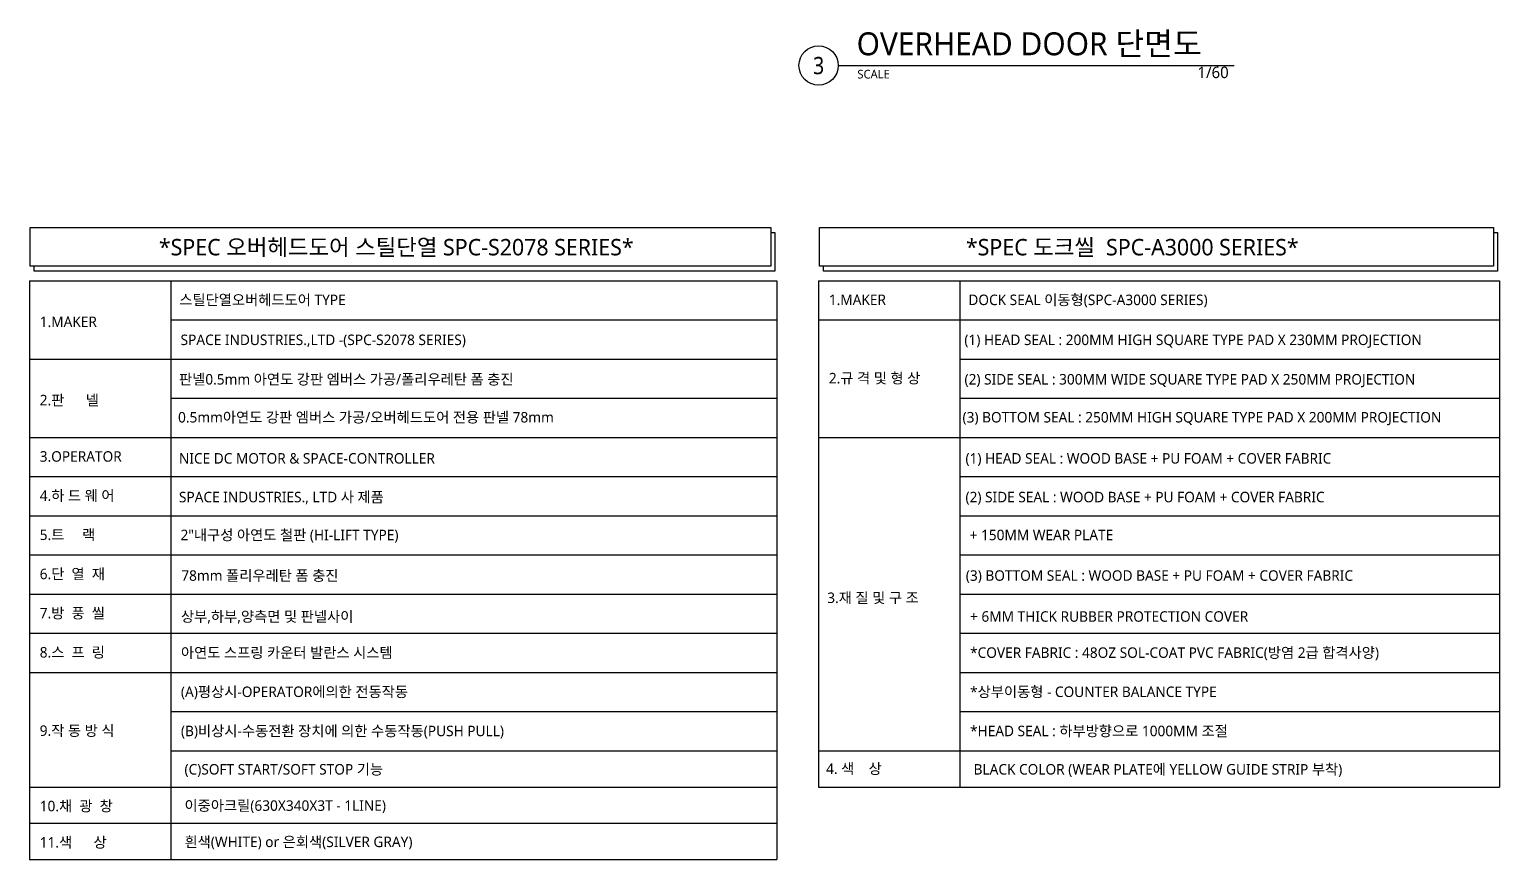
# Model space of a CAD drawing. Header units: millimetres. Extents: x 909 to 159266, y 137 to 21462.
# Drawn here: x 34180 to 45805, y 1154 to 7718 of the extents above; entities that cross this region are included whole.
import ezdxf
from ezdxf.enums import TextEntityAlignment as Align

# ---------------------------------------------------------------- set-up
doc = ezdxf.new("R2010")
doc.units = ezdxf.units.MM
doc.header["$LTSCALE"] = 50
doc.header["$MEASUREMENT"] = 0
for name, color, linetype in [('OHD', 7, 'Continuous'), ('TIT', 3, 'Continuous'), ('건축120130$0$MARK', 3, 'Continuous')]:
    doc.layers.add(name, color=color, linetype=linetype)
doc.styles.add('울릉도M', font='NanumGothic.ttf')

msp = doc.modelspace()

# ---------------------------------------------------------------- linework, layer by layer
for points in [[(34186.7, 6150.4), (40041.1, 6150.4), (40041.1, 5845.5), (34186.7, 5845.5)], [(40426.5, 6150.4), (45757.1, 6150.4), (45757.1, 5845.5), (40426.5, 5845.5)]]:
    msp.add_lwpolyline(points, close=True)
for points in [[(40041.1, 6111.9), (40072.8, 6111.9), (40072.8, 5807.1), (34218.4, 5807.1), (34218.4, 5845.5)], [(45757.1, 6111.9), (45788.8, 6111.9), (45788.8, 5807.1), (40458.2, 5807.1), (40458.2, 5845.5)]]:
    msp.add_lwpolyline(points)
at = {"layer": 'OHD'}
for p, q in [((34179.7, 5729.8), (34179.7, 1153.7)), ((34179.7, 5729.8), (40088.9, 5729.8)), ((35297.1, 5729.8), (35297.1, 1153.7)), ((40088.9, 5729.8), (40088.9, 1153.7)), ((40419.5, 5729.8), (40419.5, 1727.1)), ((40419.5, 5729.8), (45804.9, 5729.8)), ((41536.8, 5729.8), (41536.8, 1727.1)), ((45804.9, 5729.8), (45804.9, 1727.1)), ((35297.1, 5420.2), (40088.9, 5420.2)), ((40419.5, 5420.2), (45804.9, 5420.2)), ((34179.7, 5110.5), (40088.9, 5110.5)), ((41536.8, 5110.5), (45804.9, 5110.5)), ((35297.1, 4800.9), (40088.9, 4800.9)), ((41536.8, 4800.9), (45804.9, 4800.9)), ((34179.7, 4491.2), (40088.9, 4491.2)), ((40419.5, 4491.2), (45804.9, 4491.2)), ((34179.7, 4181.5), (40088.9, 4181.5)), ((41536.8, 4181.5), (45804.9, 4181.5)), ((34179.7, 3871.9), (40088.9, 3871.9)), ((41536.8, 3871.9), (45804.9, 3871.9)), ((34179.7, 3562.2), (40088.9, 3562.2)), ((41536.8, 3562.2), (45804.9, 3562.2)), ((34179.7, 3252.5), (40088.9, 3252.5)), ((41536.8, 3252.5), (45804.9, 3252.5)), ((34179.7, 2942.9), (40088.9, 2942.9)), ((41536.8, 2942.9), (45804.9, 2942.9)), ((34179.7, 2633.2), (40088.9, 2633.2)), ((41536.8, 2633.2), (45804.9, 2633.2)), ((35297.1, 2323.5), (40088.9, 2323.5)), ((41536.8, 2323.5), (45804.9, 2323.5)), ((35297.1, 2013.9), (40088.9, 2013.9)), ((40419.5, 2013.9), (45804.9, 2013.9)), ((34179.7, 1727.1), (40088.9, 1727.1)), ((40419.5, 1727.1), (45804.9, 1727.1)), ((34179.7, 1440.4), (40088.9, 1440.4)), ((34179.7, 1153.7), (40088.9, 1153.7))]:
    msp.add_line(p, q, dxfattribs=at)
at = {"layer": '건축120130$0$MARK', "color": 4}
msp.add_line((40575.9, 7431.8), (43705.3, 7431.8), dxfattribs=at)
msp.add_circle((40420.4, 7431.8), 155.5, dxfattribs=at)

# ---------------------------------------------------------------- texts
at = {"layer": 'TIT', "color": 4, "style": '울릉도M'}
for s, height, p in [('*SPEC 오버헤드도어 스틸단열 SPC-S2078 SERIES*', 129.633, (35203.4, 5931)), ('*SPEC 도크씰  SPC-A3000 SERIES*', 129.633, (41585, 5931)), ('스틸단열오버헤드도어 TYPE', 82.965, (35364.7, 5537.8)), ('1.MAKER', 82.97, (40501, 5538.3)), ('DOCK SEAL 이동형(SPC-A3000 SERIES)', 82.965, (41604.4, 5537.8)), ('1.MAKER', 82.97, (34261.3, 5364.5)), ('SPACE INDUSTRIES.,LTD -(SPC-S2078 SERIES)', 82.965, (35375.2, 5221.7)), ('(1) HEAD SEAL : 200MM HIGH SQUARE TYPE PAD X 230MM PROJECTION', 82.965, (41572.9, 5221.7)), ('판넬0.5mm 아연도 강판 엠버스 가공/폴리우레탄 폼 충진', 82.965, (35362.5, 4909.8)), ('2.규 격 및 형 상', 82.965, (40501, 4918.9)), ('(2) SIDE SEAL : 300MM WIDE SQUARE TYPE PAD X 250MM PROJECTION', 82.965, (41573.8, 4909.8)), ('2.판      넬', 82.97, (34261.3, 4745.2)), ('0.5mm아연도 강판 엠버스 가공/오버헤드도어 전용 판넬 78mm', 82.965, (35355.1, 4609.6)), ('(3) BOTTOM SEAL : 250MM HIGH SQUARE TYPE PAD X 200MM PROJECTION', 82.965, (41558.2, 4609.6)), ('3.OPERATOR', 82.97, (34261.3, 4299.6)), ('NICE DC MOTOR & SPACE-CONTROLLER', 82.965, (35362.2, 4284.4)), ('(1) HEAD SEAL : WOOD BASE + PU FOAM + COVER FABRIC', 82.965, (41581.5, 4284.4)), ('4.하 드 웨 어', 82.97, (34261.3, 3989.9)), ('SPACE INDUSTRIES., LTD 사 제품', 82.965, (35362.2, 3978.6)), ('(2) SIDE SEAL : WOOD BASE + PU FOAM + COVER FABRIC', 82.965, (41581.5, 3978.6)), ('5.트     랙', 82.97, (34261.3, 3680.3)), ('2"내구성 아연도 철판 (HI-LIFT TYPE)', 82.965, (35374.6, 3678.9)), ('+ 150MM WEAR PLATE', 82.965, (41614.3, 3678.9)), ('6.단  열  재', 82.97, (34261.3, 3370.6)), ('78mm 폴리우레탄 폼 충진', 82.965, (35380.6, 3358)), ('(3) BOTTOM SEAL : WOOD BASE + PU FOAM + COVER FABRIC', 82.965, (41584.2, 3358)), ('3.재 질 및 구 조', 82.965, (40488.4, 3182.3)), ('7.방  풍  씰', 82.97, (34261.3, 3060.9)), ('상부,하부,양측면 및 판넬사이', 82.965, (35378, 3034.3)), ('+ 6MM THICK RUBBER PROTECTION COVER', 82.965, (41617.8, 3034.3)), ('8.스  프  링', 82.97, (34261.3, 2751.3)), ('아연도 스프링 카운터 발란스 시스템', 82.965, (35378, 2748.6)), ('*COVER FABRIC : 48OZ SOL-COAT PVC FABRIC(방염 2급 합격사양)', 82.965, (41617.8, 2748.6)), ('(A)평상시-OPERATOR에의한 전동작동', 82.965, (35378, 2439)), ('*상부이동형 - COUNTER BALANCE TYPE', 82.965, (41617.8, 2439)), ('9.작 동 방 식', 82.97, (34261.3, 2131.9)), ('(B)비상시-수동전환 장치에 의한 수동작동(PUSH PULL)', 82.965, (35378, 2129.3)), ('*HEAD SEAL : 하부방향으로 1000MM 조절', 82.965, (41617.8, 2129.3)), ('(C)SOFT START/SOFT STOP 기능', 82.965, (35406, 1826)), ('4. 색    상', 82.97, (40479.6, 1831)), ('BLACK COLOR (WEAR PLATE에 YELLOW GUIDE STRIP 부착)', 82.965, (41645.7, 1826)), ('10.채  광  창', 82.97, (34261.3, 1535.5)), ('이중아크릴(630X340X3T - 1LINE)', 82.965, (35406, 1539.3)), ('11.색      상', 82.965, (34261.3, 1248.8)), ('흰색(WHITE) or 은회색(SILVER GRAY)', 82.965, (35406, 1252.5))]:
    msp.add_text(s, height=height, dxfattribs=at).set_placement(p)
at = {"layer": '건축120130$0$MARK', "color": 0, "style": '울릉도M'}
for s, height, p in [('OVERHEAD DOOR 단면도', 181.426, (40720.7, 7512.9)), ('SCALE', 68.03, (40726.3, 7329.7))]:
    msp.add_text(s, height=height, dxfattribs=at).set_placement(p)
at = {"layer": '건축120130$0$MARK', "color": 0, "style": '울릉도M', "width": 0.875}
msp.add_text('3', height=136.1, dxfattribs=at).set_placement((40420.4, 7431.8), align=Align.MIDDLE)
at = {"layer": '건축120130$0$MARK', "color": 0, "style": '울릉도M'}
msp.add_text('1/60', height=90.71, dxfattribs=at).set_placement((43662.7, 7332.5), align=Align.RIGHT)

doc.saveas('drawing.dxf')
